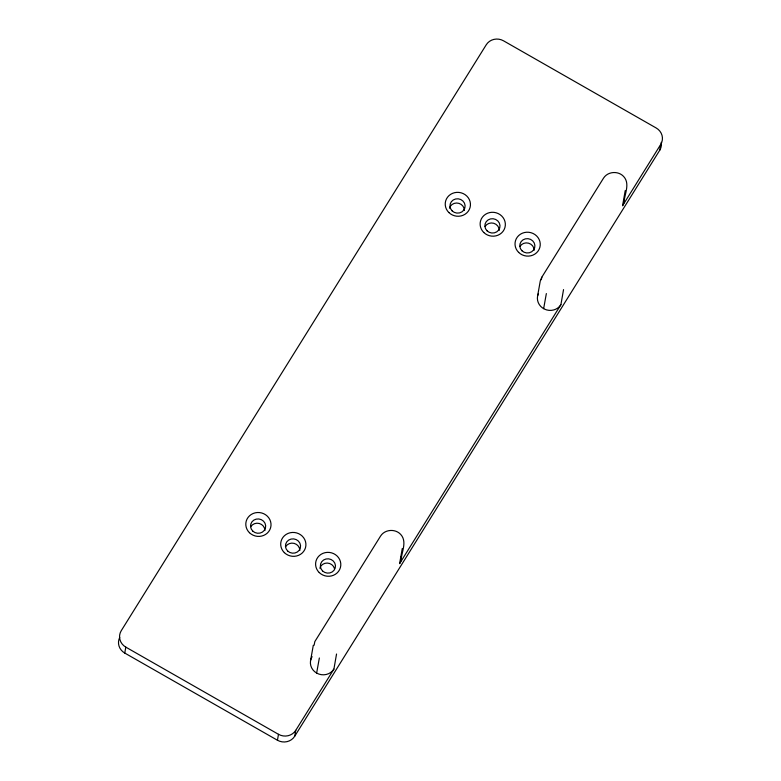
<?xml version="1.0" encoding="UTF-8"?>
<svg xmlns="http://www.w3.org/2000/svg" width="781" height="781" viewBox="0 0 781 781"><rect width="100%" height="100%" fill="white"/><g stroke="black" fill="none" stroke-linecap="round" stroke-linejoin="round"><path stroke-width="1.17" d="M124.755 653.053L125.809 647.127A12.642 11.94 10.1 0 1 121.26 630.687L486.241 44.781A12.642 11.94 10.1 0 1 503.501 40.797L656.186 127.986A12.642 11.94 10.1 0 1 660.736 144.417L659.681 150.343L294.701 736.258A12.642 11.94 10.1 0 1 277.44 740.242L124.755 653.053A12.642 11.94 10.1 0 1 119.737 637.433M277.44 740.242L278.495 734.316A12.642 11.94 10.1 0 0 295.755 730.333L333.907 669.092L336.543 654.009M294.701 736.258L295.755 730.333M310.662 660.091L313.298 645.282M314.128 645.243L314.821 641.611L380.542 536.108C384.779 529.274 395.323 528.522 400.702 534.429C407.36 541.633 401.619 551.942 401.053 560.123M333.907 669.092A12.642 11.94 10.1 0 1 316.647 673.066L319.351 657.983M563.54 289.605L560.904 304.678L399.628 563.589L402.264 548.516M537.66 295.687L540.296 280.867L541.819 277.196L603.488 178.195C607.735 171.351 618.279 170.6 623.658 176.506C630.316 183.711 624.575 194.02 624.009 202.211M541.321 279.686L541.819 277.196M543.644 308.661L546.349 293.568M660.736 144.417L622.584 205.667L625.22 190.593M125.809 647.127L278.495 734.316M661.214 142.327A12.642 11.94 10.1 0 1 659.681 150.343M250.808 526.648A7.585 7.166 10.1 0 1 264.925 530.553M285.7 546.573A7.585 7.166 10.1 0 1 299.826 550.488M319.839 568.217A7.585 7.166 10.1 0 1 334.473 568.548M520.029 246.347A7.585 7.166 10.1 0 1 534.155 250.262M485.128 226.422A7.585 7.166 10.1 0 1 499.254 230.336M449.465 208.205A7.585 7.166 10.1 0 1 464.353 210.401M401.278 556.394A12.642 11.94 10.1 0 1 399.628 563.589M560.904 304.678A12.642 11.94 10.1 0 1 544.513 309.12A12.642 11.94 10.1 0 1 538.236 293.9M624.302 199.409A12.642 11.94 10.1 0 1 622.584 205.667M316.647 673.066A12.642 11.94 10.1 0 1 312.097 656.636M252.732 531.051A7.585 7.166 10.1 0 0 265.423 528.132A7.585 7.166 10.1 0 0 256.178 519.131A7.585 7.166 10.1 0 0 252.732 531.051M287.633 550.976A7.585 7.166 10.1 0 0 300.314 548.057A7.585 7.166 10.1 0 0 291.079 539.056A7.585 7.166 10.1 0 0 287.633 550.976M322.533 570.911A7.585 7.166 10.1 0 0 335.215 567.982A7.585 7.166 10.1 0 0 325.98 558.991A7.585 7.166 10.1 0 0 322.533 570.911M452.16 210.899A7.585 7.166 10.1 0 0 464.851 207.971A7.585 7.166 10.1 0 0 455.606 198.979A7.585 7.166 10.1 0 0 452.16 210.899M487.061 230.825A7.585 7.166 10.1 0 0 499.742 227.906A7.585 7.166 10.1 0 0 490.507 218.905A7.585 7.166 10.1 0 0 487.061 230.825M521.962 250.76A7.585 7.166 10.1 0 0 534.643 247.831A7.585 7.166 10.1 0 0 525.408 238.84A7.585 7.166 10.1 0 0 521.962 250.76M249.442 532.701A12.642 11.94 10.1 0 0 270.587 527.829A12.642 11.94 10.1 0 0 255.192 512.834A12.642 11.94 10.1 0 0 249.442 532.701M284.343 552.636A12.642 11.94 10.1 0 0 305.478 547.764A12.642 11.94 10.1 0 0 290.083 532.769A12.642 11.94 10.1 0 0 284.343 552.636M319.234 572.561A12.642 11.94 10.1 0 0 340.379 567.689A12.642 11.94 10.1 0 0 324.984 552.694A12.642 11.94 10.1 0 0 319.234 572.561M518.662 252.409A12.642 11.94 10.1 0 0 539.808 247.538A12.642 11.94 10.1 0 0 524.412 232.543A12.642 11.94 10.1 0 0 518.662 252.409M483.771 232.484A12.642 11.94 10.1 0 0 504.917 227.603A12.642 11.94 10.1 0 0 489.521 212.617A12.642 11.94 10.1 0 0 483.771 232.484M448.87 212.549A12.642 11.94 10.1 0 0 470.016 207.678A12.642 11.94 10.1 0 0 454.62 192.682A12.642 11.94 10.1 0 0 448.87 212.549"/></g></svg>
